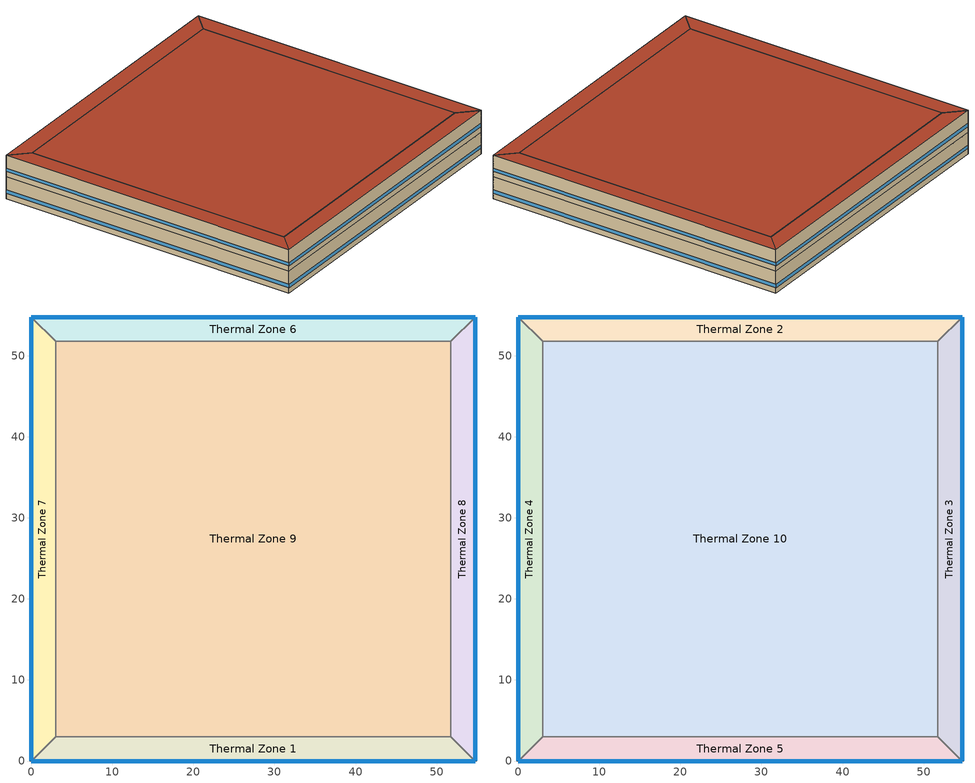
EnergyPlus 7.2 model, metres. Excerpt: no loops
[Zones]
Thermal Zone 8
 floor ground (000_ExtSlabCarpet_4in_ClimateZone 1-8): 54.77,54.77 54.77,0 51.77,3 51.77,51.77 z0
 wall outside (ASHRAE_189.1-2009_ExtWall_SteelFrame_ClimateZone 4-8): 54.77,0 54.77,54.77 z0:4
 wall to Thermal Zone 9 (000_Interior Wall): 51.77,51.77 51.77,3 z0:4
 wall to Thermal Zone 6 (000_Interior Wall): 54.77,54.77 51.77,51.77 z0:4
 wall to Thermal Zone 1 (000_Interior Wall): 51.77,3 54.77,0 z0:4
 window (ASHRAE_189.1-2009_ExtWindow_ClimateZone 4-5): 54.77,0.03 54.77,54.75 z1:1.6
Thermal Zone 7
 floor ground (000_ExtSlabCarpet_4in_ClimateZone 1-8): 0,0 0,54.77 3,51.77 3,3 z0
 wall outside (ASHRAE_189.1-2009_ExtWall_SteelFrame_ClimateZone 4-8): 0,54.77 0,0 z0:4
 wall to Thermal Zone 1 (000_Interior Wall): 0,0 3,3 z0:4
 wall to Thermal Zone 6 (000_Interior Wall): 3,51.77 0,54.77 z0:4
 wall to Thermal Zone 9 (000_Interior Wall): 3,3 3,51.77 z0:4
 window (ASHRAE_189.1-2009_ExtWindow_ClimateZone 4-5): 0,54.75 0,0.03 z1:1.6
Thermal Zone 6
 floor ground (000_ExtSlabCarpet_4in_ClimateZone 1-8): 0,54.77 54.77,54.77 51.77,51.77 3,51.77 z0
 wall outside (ASHRAE_189.1-2009_ExtWall_SteelFrame_ClimateZone 4-8): 54.77,54.77 0,54.77 z0:4
 wall to Thermal Zone 9 (000_Interior Wall): 3,51.77 51.77,51.77 z0:4
 window (ASHRAE_189.1-2009_ExtWindow_ClimateZone 4-5): 54.75,54.77 0.03,54.77 z1:1.6
Thermal Zone 1
 floor ground (000_ExtSlabCarpet_4in_ClimateZone 1-8): 54.77,0 0,0 3,3 51.77,3 z0
 wall outside (ASHRAE_189.1-2009_ExtWall_SteelFrame_ClimateZone 4-8): 0,0 54.77,0 z0:4
 wall to Thermal Zone 9 (000_Interior Wall): 51.77,3 3,3 z0:4
 window (ASHRAE_189.1-2009_ExtWindow_ClimateZone 4-5): 0.03,0 54.75,0 z1:1.6
Thermal Zone 9
 floor ground (000_ExtSlabCarpet_4in_ClimateZone 1-8): 3,3 3,51.77 51.77,51.77 51.77,3 z0
Thermal Zone 3
 floor to Thermal Zone 8 (000_Interior Floor): 54.77,54.77 54.77,0 51.77,3 51.77,51.77 z4
 wall outside (ASHRAE_189.1-2009_ExtWall_SteelFrame_ClimateZone 4-8): 54.77,0 54.77,54.77 z4:8
 wall to Thermal Zone 10 (000_Interior Wall): 51.77,51.77 51.77,3 z4:8
 wall to Thermal Zone 5 (000_Interior Wall): 51.77,3 54.77,0 z4:8
 wall to Thermal Zone 2 (000_Interior Wall): 54.77,54.77 51.77,51.77 z4:8
 window (ASHRAE_189.1-2009_ExtWindow_ClimateZone 4-5): 54.77,0.03 54.77,54.75 z5:5.6
 roof outside (ASHRAE_189.1-2009_ExtRoof_IEAD_ClimateZone 2-5): 51.77,51.77 51.77,3 54.77,0 54.77,54.77 z8
Thermal Zone 2
 floor to Thermal Zone 6 (000_Interior Floor): 0,54.77 54.77,54.77 51.77,51.77 3,51.77 z4
 wall outside (ASHRAE_189.1-2009_ExtWall_SteelFrame_ClimateZone 4-8): 54.77,54.77 0,54.77 z4:8
 wall to Thermal Zone 10 (000_Interior Wall): 3,51.77 51.77,51.77 z4:8
 wall to Thermal Zone 4 (000_Interior Wall): 0,54.77 3,51.77 z4:8
 window (ASHRAE_189.1-2009_ExtWindow_ClimateZone 4-5): 54.75,54.77 0.03,54.77 z5:5.6
 roof outside (ASHRAE_189.1-2009_ExtRoof_IEAD_ClimateZone 2-5): 3,51.77 51.77,51.77 54.77,54.77 0,54.77 z8
Thermal Zone 4
 floor to Thermal Zone 7 (000_Interior Floor): 0,0 0,54.77 3,51.77 3,3 z4
 wall outside (ASHRAE_189.1-2009_ExtWall_SteelFrame_ClimateZone 4-8): 0,54.77 0,0 z4:8
 wall to Thermal Zone 5 (000_Interior Wall): 0,0 3,3 z4:8
 wall to Thermal Zone 10 (000_Interior Wall): 3,3 3,51.77 z4:8
 window (ASHRAE_189.1-2009_ExtWindow_ClimateZone 4-5): 0,54.75 0,0.03 z5:5.6
 roof outside (ASHRAE_189.1-2009_ExtRoof_IEAD_ClimateZone 2-5): 3,3 3,51.77 0,54.77 0,0 z8
Thermal Zone 10
 floor to Thermal Zone 9 (000_Interior Floor): 3,3 3,51.77 51.77,51.77 51.77,3 z4
 wall to Thermal Zone 5 (000_Interior Wall): 3,3 51.77,3 z4:8
 roof outside (ASHRAE_189.1-2009_ExtRoof_IEAD_ClimateZone 2-5): 51.77,3 51.77,51.77 3,51.77 3,3 z8
Thermal Zone 5
 floor to Thermal Zone 1 (000_Interior Floor): 54.77,0 0,0 3,3 51.77,3 z4
 wall outside (ASHRAE_189.1-2009_ExtWall_SteelFrame_ClimateZone 4-8): 0,0 54.77,0 z4:8
 window (ASHRAE_189.1-2009_ExtWindow_ClimateZone 4-5): 0.03,0 54.75,0 z5:5.6
 roof outside (ASHRAE_189.1-2009_ExtRoof_IEAD_ClimateZone 2-5): 51.77,3 3,3 0,0 54.77,0 z8
[Site:Location]
Philadelphia International Ap_PA_USA Design_Conditions: Latitude {deg}=39.87; Longitude {deg}=-75.23; Time Zone {hr}=-5; Elevation {m}=2
[SizingPeriod:DesignDay] Day of Month=21; Dry-Bulb Temperature Range Modifier Type=DefaultMultipliers; Barometric Pressure {Pa}=101301; Rain Indicator=No; Snow Indicator=No; Daylight Saving Time Indicator=No
Name | Month | Day Type | Maximum Dry-Bulb Temperature {C} | Daily Dry-Bulb Temperature Range {deltaC} | Humidity Condition Type | Wetbulb or DewPoint at Maximum Dry-Bulb {C} | Wind Speed {m/s} | Wind Direction {deg} | Solar Model Indicator | Sky Clearness | ASHRAE Clear Sky Optical Depth for Beam Irradiance (taub) | ASHRAE Clear Sky Optical Depth for Diffuse Irradiance (taud)
Philadelphia International Ap Ann Htg 99.6% Condns DB | 1 | WinterDesignDay | -10.8 | 0 | Wetbulb | -10.8 | 5.2 | 290 | ASHRAEClearSky | 0
Philadelphia International Ap Ann Clg 2% Condns WB=>MDB | 7 | SummerDesignDay | 28.8 | 9.4 | Wetbulb | 24.3 | 5 | 240 | ASHRAETau |  | 0.55 | 1.776
Philadelphia International Ap Ann Clg 2% Condns DP=>MDB | 7 | SummerDesignDay | 26.8 | 9.4 | Dewpoint | 22.9 | 5 | 240 | ASHRAETau |  | 0.55 | 1.776
Philadelphia International Ap Ann Clg 1% Condns DB=>MWB | 7 | SummerDesignDay | 32.6 | 9.4 | Wetbulb | 23.6 | 5 | 240 | ASHRAETau |  | 0.55 | 1.776
[Building]
Building 1
[Material] Thermal Absorptance=0.9
Name | Roughness | Thickness {m} | Conductivity {W/m-K} | Density {kg/m3} | Specific Heat {J/kg-K} | Solar Absorptance | Visible Absorptance
MAT-CC05 4 HW CONCRETE | Rough | 0.1016 | 1.311 | 2240 | 836.8 | 0.7 | 0.7
Roof Membrane | VeryRough | 0.0095 | 0.16 | 1121.29 | 1460 | 0.7 | 0.7
Metal Decking | MediumSmooth | 0.0015 | 45.006 | 7680 | 418.4 | 0.7 | 0.3
000_F16 Acoustic tile | MediumSmooth | 0.0191 | 0.06 | 368 | 590 | 0.7 | 0.7
Roof Insulation [21] | MediumRough | 0.2105 | 0.049 | 265 | 836.8 | 0.7 | 0.7
000_M11 100mm lightweight concrete | MediumRough | 0.1016 | 0.53 | 1280 | 840 | 0.7 | 0.7
Wall Insulation [39] | MediumRough | 0.1184 | 0.045 | 265 | 836.8 | 0.7 | 0.7
000_G01a 19mm gypsum board | MediumSmooth | 0.019 | 0.16 | 800 | 1090 | 0.7 | 0.7
1/2IN Gypsum | Smooth | 0.0127 | 0.16 | 784.9 | 830 | 0.92 | 0.92
[Material:AirGap]
Name | Thermal Resistance {m2-K/W}
000_F05 Ceiling air space resistance | 0.18
000_F04 Wall air space resistance | 0.15
[Material:NoMass] Thermal Absorptance=0.9; Solar Absorptance=0.7
Name | Roughness | Thermal Resistance {m2-K/W} | Visible Absorptance
CP02 CARPET PAD | VeryRough | 0.2165 | 0.8
MAT-SHEATH | Rough | 0.3626 | 0.7
[WindowMaterial:Glazing]
Theoretical Glass [207]: Optical Data Type=SpectralAverage; Thickness {m}=0.003; Solar Transmittance at Normal Incidence=0.3311; Front Side Solar Reflectance at Normal Incidence=0.6189; Back Side Solar Reflectance at Normal Incidence=0.6189; Visible Transmittance at Normal Incidence=0.44; Front Side Visible Reflectance at Normal Incidence=0.51; Back Side Visible Reflectance at Normal Incidence=0.51; Infrared Transmittance at Normal Incidence=0; Front Side Infrared Hemispherical Emissivity=0.9; Back Side Infrared Hemispherical Emissivity=0.9; Conductivity {W/m-K}=0.0133; Dirt Correction Factor for Solar and Visible Transmittance=1; Solar Diffusing=No
[Construction]
000_Interior Floor: 000_F16 Acoustic tile, 000_F05 Ceiling air space resistance, 000_M11 100mm lightweight concrete
000_Interior Wall: 000_G01a 19mm gypsum board, 000_F04 Wall air space resistance, 000_G01a 19mm gypsum board
ASHRAE_189.1-2009_ExtWindow_ClimateZone 4-5: Theoretical Glass [207]
ASHRAE_189.1-2009_ExtRoof_IEAD_ClimateZone 2-5: Roof Membrane, Roof Insulation [21], Metal Decking
ASHRAE_189.1-2009_ExtWall_SteelFrame_ClimateZone 4-8: MAT-SHEATH, Wall Insulation [39], 1/2IN Gypsum
000_ExtSlabCarpet_4in_ClimateZone 1-8: MAT-CC05 4 HW CONCRETE, CP02 CARPET PAD
[AvailabilityManager:Scheduled]
Name | Schedule
AvailabilityManager:Scheduled {b06307f2-f5ff-42f7-b597-c339f05b6013} | Schedule:Compact {31ecc2b5-5163-44a9-bcae-b239859c3b93}
AvailabilityManager:Scheduled {f14b042e-8ad3-4b96-90de-4e719fce656a} | Schedule:Compact {a35d291b-e88c-46c4-8b28-03f806b30067}
[Zone]
Thermal Zone 8; Thermal Zone 7; Thermal Zone 3; Thermal Zone 2; Thermal Zone 6; Thermal Zone 1; Thermal Zone 4; Thermal Zone 9; Thermal Zone 10; Thermal Zone 5
[Schedule:Compact]
Schedule:Compact {31ecc2b5-5163-44a9-bcae-b239859c3b93}; Schedule:Compact {a35d291b-e88c-46c4-8b28-03f806b30067}: Through: 12/31, For: AllDays, Until: 24:00, 1
